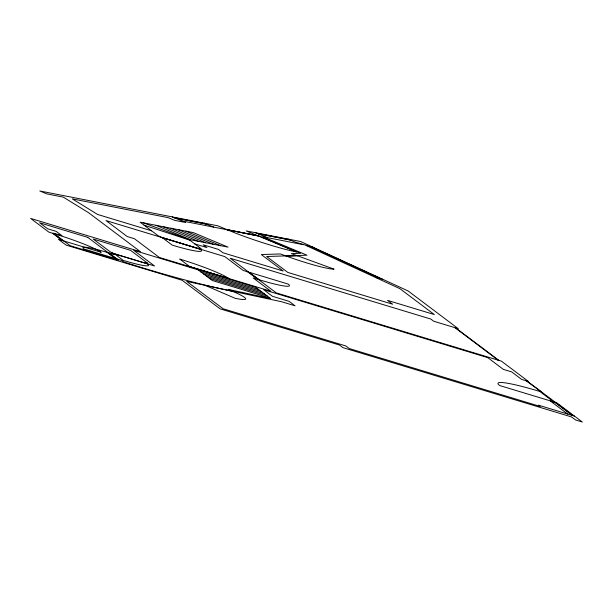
<?xml version="1.0" encoding="UTF-8"?>
<svg xmlns="http://www.w3.org/2000/svg" width="613" height="613" viewBox="0 0 613 613"><rect width="100%" height="100%" fill="white"/><g stroke="black" fill="none" stroke-linecap="round" stroke-linejoin="round"><path stroke-width="0.92" d="M285.014 255.567L296.554 255.552M297.696 255.866L286.547 256.226L280.44 253.951L261.299 254.564L283.183 271.023L222.902 252.748L218.504 249.437L203.209 244.802L206.91 247.591L194.765 243.905M257.812 235.76L246.188 230.902L300.638 241.522L408.082 290.93L458.24 328.675L433.728 321.243L430.832 319.059L230.197 258.234L276.264 292.891L501.419 361.149L528.391 381.439L521.64 379.393L511.686 371.907L503.365 369.386L487.741 357.632L263.72 289.711L272.517 296.332L289.16 301.374L295.06 305.818L281.566 301.726L186.735 281.398L223.078 308.745L345.885 345.97L349.356 348.582L540.091 406.404L538.467 405.185L574.458 416.097M257.138 233.4L289.665 239.767M257.866 233.706L290.393 240.074M174.077 217.661L206.022 223.921M174.797 217.967L206.742 224.22M181.724 220.864L259.268 236.043L300.592 253.315L291.336 253.606L296.677 255.544M303.412 244.687L262.755 236.725L307.006 255.215L266.647 256.51L287.803 272.425L392.619 304.201L387.523 300.37L434.303 314.553L399.929 288.692L306.094 245.529M143.189 222.795L188.865 239.468L228.067 247.139L193.271 232.595L140.124 222.197L158.177 235.775L162.269 237.645M313.511 247.437L295.19 242.074L288.056 239.093M375.44 277.428L382.282 279.068M151.58 230.817L97.605 214.45L72.311 198.88L168.154 217.638L174.674 220.366L185.708 222.527L172.207 216.887M248.464 271.98L259.583 279.942L258.686 279.666M248.694 272.157L243.2 270.44L224.795 256.602L106.041 220.596L127.22 236.534L134.416 238.71L159.303 257.437L270.862 291.252L253.154 277.934L258.548 279.566M249.499 272.356L288.187 284.08A42.098 4.107 18.5 0 1 259.452 279.842M200.88 271.942L258.456 289.397M203.723 274.08L261.307 291.535M206.573 276.225L264.149 293.681M209.416 278.363L267 295.826M269.843 297.964L212.267 280.509L198.03 269.797M108.08 252.64L107.183 252.364L115.436 258.579M108.156 252.694L113.558 254.334L111.819 253.031L154.553 265.981L133.703 250.296L255.606 287.252L270.517 298.47L228.174 289.39L232.258 291.16M116.156 258.709L117.052 258.985L109.16 253.046M540.49 391.554L539.593 391.286L553.945 402.082M541.624 392.006L526.138 380.757M553.715 401.906L499.733 385.546A58.748 5.732 18.5 0 1 539.823 391.462M555.516 402.45L554.612 402.182L572.205 415.415M144.093 225.178L189.808 240.173M296.807 255.544L334.07 269.138A40.144 3.916 18.5 0 1 286.669 256.219M255.529 232.725L267.153 237.583M258.157 235.821L258.885 236.128L226.971 229.722M258.54 236.059L296.6 251.966A51.4 5.019 18.5 0 1 228.044 230.09M257.468 235.691L226.94 229.553L227.668 229.852M227.323 229.791L217.807 225.814L39.791 190.965L46.772 193.877L63.239 197.102L88.525 212.673L140.415 251.705L30.65 218.427L48.841 232.112L54.235 233.752A40.634 3.962 18.5 0 1 101.183 252.295L58.45 239.346L66.089 245.093L182.145 280.271L220.121 308.845L339.456 345.019L342.928 347.632L571.554 416.947L575.599 419.989L582.35 422.035L557.094 403.04L550.344 400.994L567.707 414.051M204.152 223.14L213.669 227.116M185.808 231.139L220.611 245.683M178.352 229.676L213.155 244.219M170.897 228.22L205.692 242.763M163.441 226.756L198.237 241.3M155.978 225.3L190.781 239.844M232.588 291.229L233.269 291.52C196.206 283.719 159.817 273.429 123.627 261.912L121.658 260.425L83.874 248.97A34.267 3.341 18.5 0 1 107.26 252.426M205.753 285.62L235.017 298.263A42.098 4.107 18.5 0 0 232.932 291.451M312.002 247.077L380.773 278.708M311.289 246.909L380.06 278.532M527.042 381.033L573.109 415.691M455.773 327.924L498.944 360.398M454.869 327.649L498.047 360.13M247.798 271.881L257.552 279.221M188.865 239.468L201.363 248.87L198.666 248.05L200.053 249.1M200.512 249.238L161.809 237.499M199.654 248.978L162.667 237.76M229.017 278.57L189.455 266.578M228.58 278.44L229.967 279.482M228.136 278.302L190.329 266.839M162.499 237.813L172.222 245.131A41.125 4.015 18.5 0 0 200.282 249.269M189.662 266.532L179.709 259.046A42.098 4.107 18.5 0 1 228.35 278.264M189.892 266.709L191.279 267.751M147.358 263.805L145.971 262.755L147.764 263.299L130.523 250.326L93.184 239.009L110.432 251.981L114.516 253.843M147.013 263.697L114.861 253.951M114.746 254.02L123.198 260.379A35.738 3.486 18.5 0 0 147.587 263.973M53.339 233.476L62.947 240.702M52.565 233.3L62.043 240.434M87.782 237.369L39.653 222.78L47.638 228.787L56.189 231.377L61.974 235.729L53.423 233.139L70.097 245.683L118.225 260.272L87.782 237.369"/></g></svg>
